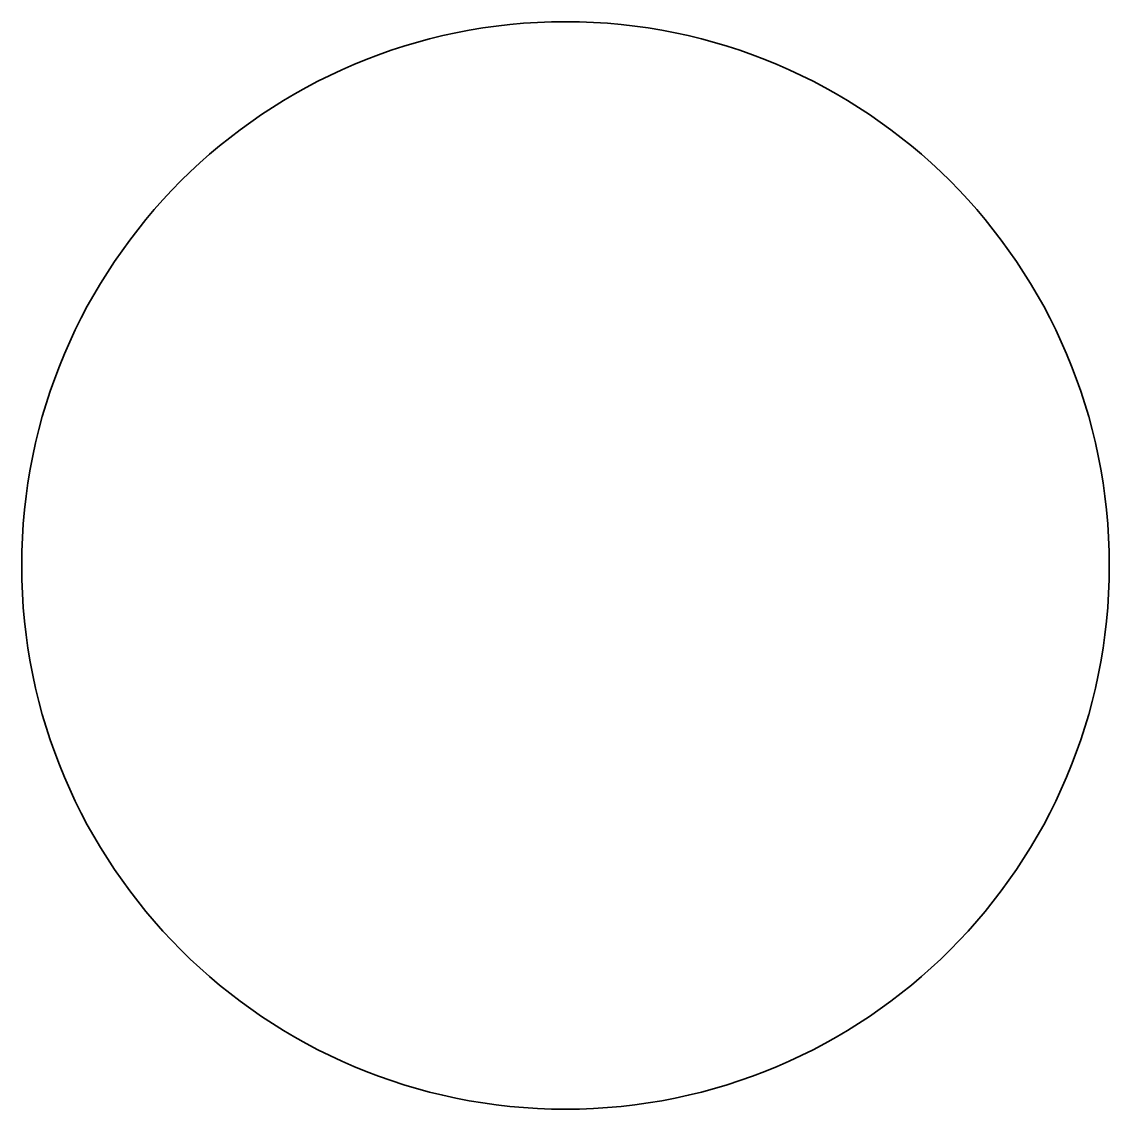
# Model space of a CAD drawing. Header units: inches. Extents: x 53 to 157, y -186 to -83.
import ezdxf

# ---------------------------------------------------------------- set-up
doc = ezdxf.new("R2010")
doc.units = ezdxf.units.IN
doc.header["$MEASUREMENT"] = 0
doc.layers.add('Layer 1', color=7, linetype='Continuous')

msp = doc.modelspace()

# ---------------------------------------------------------------- linework, layer by layer
at = {"layer": 'Layer 1', "color": 250, "lineweight": 35, "true_color": 0x231f20}
msp.add_open_spline([(156.51, -134.68), (156.51, -163.12), (133.45, -186.18), (105, -186.18), (76.55, -186.18), (53.49, -163.12), (53.49, -134.68), (53.49, -106.23), (76.55, -83.17), (105, -83.17), (133.45, -83.17), (156.51, -106.23), (156.51, -134.68)], degree=3, knots=[0, 0, 0, 0, 1, 1, 1, 2, 2, 2, 3, 3, 3, 4, 4, 4, 4], dxfattribs=at)

doc.saveas('drawing.dxf')
